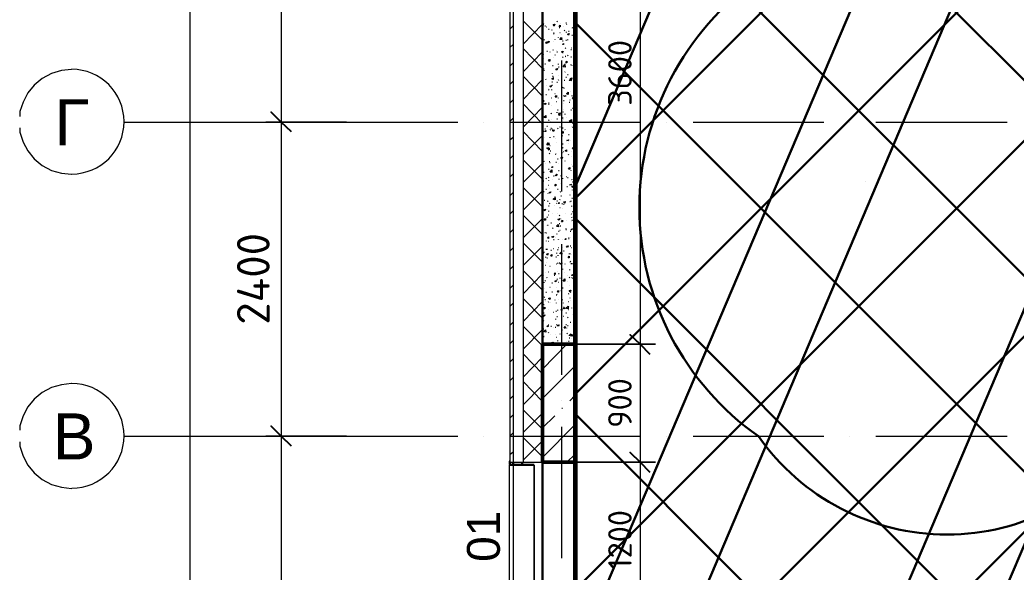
# Model space of a CAD drawing. Header units: millimetres. Extents: x -84737 to 172119, y -43083 to 59399.
# Drawn here: x 2559 to 10175, y 38340 to 42558 of the extents above; entities that cross this region are included whole.
import ezdxf

# ---------------------------------------------------------------- set-up
doc = ezdxf.new("R2010")
doc.units = ezdxf.units.MM
for name, color, linetype, lineweight in [('11) Плинтус ПЛ-2', 70, 'Continuous', 30), ('15) Штукатурка стен СТ-1.1', 161, 'Continuous', 60), ('16) Краска СТ-1.1 стена', 5, 'Continuous', 60), ('18) Краска ПТ-1 потолок', 31, 'Continuous', 30), ('20) Шпакл. баз. фин Стена', 40, 'Continuous', 60), ('22) Шпакл. баз. фин. Потолок', 102, 'Continuous', 30), ('5) Затарка материала', 160, 'Continuous', 30), ('6) Уборка мусора', 20, 'Continuous', 30)]:
    doc.layers.add(name, color=color, linetype=linetype, lineweight=lineweight)
for name, color, linetype in [('PDF _Несущие колонны', 7, 'Continuous'), ('PDF _Обозначения', 7, 'Continuous'), ('PDF _Окна', 7, 'Continuous'), ('PDF _Оси', 7, 'Continuous'), ('PDF _Размеры-100', 7, 'Continuous'), ('PDF _Стены', 7, 'Continuous'), ('PDF _Текст', 7, 'Continuous')]:
    doc.layers.add(name, color=color, linetype=linetype)
doc.styles.add('PDF GOSTCommon', font='arial.ttf')
doc.styles.add('PDF ISOCPEUR', font='isocpeur.ttf')

msp = doc.modelspace()

# ---------------------------------------------------------------- hatches: boundary and pattern name
at = {"layer": '18) Краска ПТ-1 потолок'}
h = msp.add_hatch(dxfattribs=at)
h.set_pattern_fill('ANSI32', color=256, scale=222, angle=22)
h.paths.add_polyline_path([(26915.9, 43368.7), (24507.3, 43368.7), (24507.3, 34077.2), (26915.9, 34077.2)])
h.paths.add_polyline_path([(36427.6, 39178), (36427.6, 34081.4), (26987.8, 34081.4), (26987.8, 40617.2), (29108.6, 40617.2), (29108.6, 39178)])
h.paths.add_polyline_path([(42006.7, 34077.2), (36508, 34077.2), (36508, 44380.4), (42006.7, 44380.4)])
h.paths.add_polyline_path([(21895.5, 43368.7), (24304.1, 43368.7), (24304.1, 34077.2), (21895.5, 34077.2)])
h.paths.add_polyline_path([(12383.8, 39178), (12383.8, 34081.4), (21823.5, 34081.4), (21823.5, 40617.2), (19702.8, 40617.2), (19702.8, 39178)])
h.paths.add_polyline_path([(6804.6, 34077.2), (12303.4, 34077.2), (12303.4, 44380.4), (6804.6, 44380.4)])
h = msp.add_hatch(dxfattribs=at)
h.set_pattern_fill('ANSI32', color=256, scale=222, angle=22)
h.paths.add_polyline_path([(26915.9, 43368.7), (24507.3, 43368.7), (24507.3, 34077.2), (26915.9, 34077.2)])
h.paths.add_polyline_path([(36427.6, 39178), (36427.6, 34081.4), (26987.8, 34081.4), (26987.8, 40617.2), (29108.6, 40617.2), (29108.6, 39178)])
h.paths.add_polyline_path([(42006.7, 34077.2), (36508, 34077.2), (36508, 44380.4), (42006.7, 44380.4)])
h.paths.add_polyline_path([(21895.5, 43368.7), (24304.1, 43368.7), (24304.1, 34077.2), (21895.5, 34077.2)])
h.paths.add_polyline_path([(12383.8, 39178), (12383.8, 34081.4), (21823.5, 34081.4), (21823.5, 40617.2), (19702.8, 40617.2), (19702.8, 39178)])
h.paths.add_polyline_path([(6804.6, 34077.2), (12303.4, 34077.2), (12303.4, 44380.4), (6804.6, 44380.4)])
at = {"layer": '22) Шпакл. баз. фин. Потолок'}
h = msp.add_hatch(dxfattribs=at)
h.set_pattern_fill('ANSI37', color=256, scale=333)
h.paths.add_polyline_path([(26915.9, 43368.7), (24507.3, 43368.7), (24507.3, 34077.2), (26915.9, 34077.2)])
h.paths.add_polyline_path([(36427.6, 39178), (36427.6, 34081.4), (26987.8, 34081.4), (26987.8, 40617.2), (29108.6, 40617.2), (29108.6, 39178)])
h.paths.add_polyline_path([(42006.7, 34077.2), (36508, 34077.2), (36508, 44380.4), (42006.7, 44380.4)])
h.paths.add_polyline_path([(21895.5, 43368.7), (24304.1, 43368.7), (24304.1, 34077.2), (21895.5, 34077.2)])
h.paths.add_polyline_path([(12383.8, 39178), (12383.8, 34081.4), (21823.5, 34081.4), (21823.5, 40617.2), (19702.8, 40617.2), (19702.8, 39178)])
h.paths.add_polyline_path([(6804.6, 34077.2), (12303.4, 34077.2), (12303.4, 44380.4), (6804.6, 44380.4)])
h = msp.add_hatch(dxfattribs=at)
h.set_pattern_fill('ANSI37', color=256, scale=333)
h.paths.add_polyline_path([(26915.9, 43368.7), (24507.3, 43368.7), (24507.3, 34077.2), (26915.9, 34077.2)])
h.paths.add_polyline_path([(36427.6, 39178), (36427.6, 34081.4), (26987.8, 34081.4), (26987.8, 40617.2), (29108.6, 40617.2), (29108.6, 39178)])
h.paths.add_polyline_path([(42006.7, 34077.2), (36508, 34077.2), (36508, 44380.4), (42006.7, 44380.4)])
h.paths.add_polyline_path([(21895.5, 43368.7), (24304.1, 43368.7), (24304.1, 34077.2), (21895.5, 34077.2)])
h.paths.add_polyline_path([(12383.8, 39178), (12383.8, 34081.4), (21823.5, 34081.4), (21823.5, 40617.2), (19702.8, 40617.2), (19702.8, 39178)])
h.paths.add_polyline_path([(6804.6, 34077.2), (12303.4, 34077.2), (12303.4, 44380.4), (6804.6, 44380.4)])

# ---------------------------------------------------------------- linework, layer by layer
at = {"layer": '11) Плинтус ПЛ-2'}
msp.add_lwpolyline([(7778.2, 44380.4), (6804.6, 44380.4), (6804.6, 34077.2), (12303.4, 34077.2), (12303.4, 37480.5)], dxfattribs=at)
at = {"layer": '15) Штукатурка стен СТ-1.1'}
msp.add_lwpolyline([(7778.2, 44380.4), (6804.6, 44380.4), (6804.6, 34077.2), (12303.4, 34077.2), (12303.4, 37480.5)], dxfattribs=at)
at = {"layer": '16) Краска СТ-1.1 стена'}
msp.add_lwpolyline([(7778.2, 44380.4), (6804.6, 44380.4), (6804.6, 34077.2), (12303.4, 34077.2), (12303.4, 37480.5)], dxfattribs=at)
at = {"layer": '20) Шпакл. баз. фин Стена'}
msp.add_lwpolyline([(7778.2, 44380.4), (6804.6, 44380.4), (6804.6, 34077.2), (12303.4, 34077.2), (12303.4, 37480.5)], dxfattribs=at)
at = {"layer": '5) Затарка материала'}
msp.add_lwpolyline([(8205.8, 39377.1, -0.520567), (8205.8, 42875.2, -0.520567), (10129.9, 43440, -0.520567), (11101.4, 42416.7, -0.520567), (11088.6, 39377.1, -0.520567)], format="xyb", close=True, dxfattribs=at)
at = {"layer": '6) Уборка мусора'}
msp.add_lwpolyline([(8205.8, 39377.1, -0.520567), (8205.8, 42875.2, -0.520567), (10129.9, 43440, -0.520567), (11101.4, 42416.7, -0.520567), (11088.6, 39377.1, -0.520567)], format="xyb", close=True, dxfattribs=at)
at = {"layer": 'PDF _Несущие колонны', "lineweight": 9}
for points in [[(6554.9, 39889.3), (6741.1, 40079.8)], [(6554.9, 39665), (6804.6, 39914.7)], [(6762.3, 39648), (6804.6, 39690.4)], [(6554.9, 39440.6), (6648, 39533.7)], [(6703, 39593), (6707.3, 39593)], [(6554.9, 39216.3), (6804.6, 39466)], [(6741.1, 39178.2), (6804.6, 39241.7)]]:
    msp.add_lwpolyline(points, dxfattribs=at)
at = {"layer": 'PDF _Несущие колонны', "lineweight": 50}
msp.add_lwpolyline([(6804.6, 39178.2), (6804.6, 40079.8), (6554.9, 40079.8), (6554.9, 39178.2)], close=True, dxfattribs=at)
at = {"layer": 'PDF _Обозначения', "lineweight": 9}
msp.add_lwpolyline([(9022.8, 41320.1), (9022.8, 41320.1)], dxfattribs=at)
at = {"layer": 'PDF _Окна', "lineweight": 18}
for points in [[(6305.1, 39190.9), (6300.9, 39190.9), (6300.9, 39157)], [(6491.4, 39161.2), (6300.9, 39161.2), (6300.9, 39186.6), (6305.1, 39186.6)], [(6300.9, 37997.1), (6300.9, 37967.5), (6305.1, 37967.5), (6300.9, 37967.5), (6300.9, 37997.1), (6491.4, 37997.1), (6491.4, 39157)], [(6330.5, 39157), (6491.4, 39157), (6491.4, 37997.1), (6330.5, 37997.1)]]:
    msp.add_lwpolyline(points, dxfattribs=at)
msp.add_lwpolyline([(6330.5, 37997.1), (6300.9, 37997.1), (6300.9, 39157), (6330.5, 39157)], close=True, dxfattribs=at)
at = {"layer": 'PDF _Оси', "lineweight": 9}
for points in [[(6703, 42446.2), (6703, 42446.2)], [(6703, 41248.2), (6703, 42247.2)], [(2952.4, 42179.5), (2876.2, 42171), (2800, 42149.9), (2728.1, 42111.8), (2668.8, 42061), (2618, 42001.7), (2584.1, 41929.7), (2558.7, 41857.8), (2558.7, 41819.7)], [(3350.4, 41777.3), (4506, 41777.3)], [(4705, 41777.3), (4705, 41777.3)], [(4903.9, 41777.3), (5907.2, 41777.3)], [(6106.2, 41777.3), (6106.2, 41777.3)], [(6305.1, 41777.3), (7304.2, 41777.3)], [(7503.1, 41777.3), (7503.1, 41777.3)], [(7706.3, 41777.3), (8705.3, 41777.3)], [(8904.3, 41777.3), (8904.3, 41777.3)], [(9103.3, 41777.3), (10106.5, 41777.3)], [(2558.7, 41735), (2558.7, 41701.1), (2584.1, 41624.9), (2618, 41557.2), (2668.8, 41497.9), (2728.1, 41447.1), (2800, 41409), (2876.2, 41387.9), (2952.4, 41379.4)], [(6703, 41045), (6703, 41045)], [(6703, 39847), (6703, 40846)], [(2952.4, 39779.3), (2876.2, 39770.8), (2800, 39749.6), (2728.1, 39711.5), (2668.8, 39660.7), (2618, 39601.5), (2584.1, 39533.7), (2558.7, 39457.5), (2558.7, 39423.7)], [(6703, 39648), (6703, 39648)], [(3350.4, 39377.1), (4506, 39377.1)], [(4705, 39377.1), (4705, 39377.1)], [(4903.9, 39377.1), (5907.2, 39377.1)], [(6106.2, 39377.1), (6106.2, 39377.1)], [(6305.1, 39377.1), (7304.2, 39377.1)], [(6703, 38445.8), (6703, 39449.1)], [(7503.1, 39377.1), (7503.1, 39377.1)], [(7706.3, 39377.1), (8705.3, 39377.1)], [(8904.3, 39377.1), (8904.3, 39377.1)], [(9103.3, 39377.1), (10106.5, 39377.1)], [(2558.7, 39334.8), (2558.7, 39300.9), (2584.1, 39224.7), (2618, 39157), (2668.8, 39097.7), (2728.1, 39046.9), (2800, 39008.8), (2876.2, 38987.7), (2952.4, 38979.2)]]:
    msp.add_lwpolyline(points, dxfattribs=at)
for centre in [(2954.7, 41781.1), (2954.7, 39380.8)]:
    msp.add_arc(centre, 400, 270, 90, dxfattribs=at)
at = {"layer": 'PDF _Размеры-100', "lineweight": 9}
for points in [[(3858.3, 56898.3), (3858.3, 33857)], [(4556.8, 56898.3), (4556.8, 54680.1), (4556.8, 52876.7), (4556.8, 51077.6), (4556.8, 49879.7), (4556.8, 47178.9), (4556.8, 44478.1), (4556.8, 41777.3), (4556.8, 39377.1), (4556.8, 36380), (5056.3, 36380), (4438.3, 36380), (5056.3, 36380), (4556.8, 36380), (4556.8, 33857)], [(7299.9, 44499.3), (7299.9, 43678), (7299.9, 40079.8), (7299.9, 39178.2), (7299.9, 37980.2), (7299.9, 36777.9), (7299.9, 35579.9), (7299.9, 35152.4), (7299.9, 34851.8), (7299.9, 34729.1), (6800.4, 34729.1), (7418.4, 34729.1), (6800.4, 34729.1), (7299.9, 34729.1), (7299.9, 33958.6)]]:
    msp.add_lwpolyline(points, dxfattribs=at)
at = {"layer": 'PDF _Размеры-100', "lineweight": 25}
for points in [[(4633, 41705.4), (4556.8, 41777.3), (4480.6, 41853.5), (4556.8, 41777.3)], [(7376.1, 40003.6), (7299.9, 40079.8), (7223.7, 40151.8), (7299.9, 40079.8)], [(4633, 39305.1), (4556.8, 39377.1), (4480.6, 39453.3), (4556.8, 39377.1)], [(7376.1, 39102), (7299.9, 39178.2), (7223.7, 39254.3), (7299.9, 39178.2)]]:
    msp.add_lwpolyline(points, close=True, dxfattribs=at)
at = {"layer": 'PDF _Размеры-100', "lineweight": 9}
for points in [[(4556.8, 41777.3), (5056.3, 41777.3), (4438.3, 41777.3), (5056.3, 41777.3)], [(7299.9, 40079.8), (6800.4, 40079.8), (7418.4, 40079.8), (6800.4, 40079.8)], [(4556.8, 39377.1), (5056.3, 39377.1), (4438.3, 39377.1), (5056.3, 39377.1)], [(7299.9, 39178.2), (6800.4, 39178.2), (7418.4, 39178.2), (6800.4, 39178.2)]]:
    msp.add_lwpolyline(points, close=True, dxfattribs=at)
at = {"layer": 'PDF _Стены', "lineweight": 18}
for points in [[(6554.9, 45443.3), (6305.1, 45443.3), (6305.1, 39178.2), (6554.9, 39178.2), (6554.9, 40079.8)], [(6330.5, 45443.3), (6330.5, 39178.2)], [(6406.7, 45443.3), (6406.7, 39178.2)]]:
    msp.add_lwpolyline(points, dxfattribs=at)
at = {"layer": 'PDF _Стены', "lineweight": 30}
msp.add_lwpolyline([(6554.9, 40079.8), (6804.6, 40079.8), (6804.6, 43678), (6554.9, 43678)], close=True, dxfattribs=at)
at = {"layer": 'PDF _Стены', "lineweight": 9}
for points in [[(6305.1, 42488.5), (6330.5, 42513.9)], [(6554.9, 42403.8), (6406.7, 42552)], [(6406.7, 42374.2), (6554.9, 42526.6), (6559.1, 42530.8), (6559.1, 42518.1), (6554.9, 42518.1)], [(6559.1, 42530.8), (6563.3, 42526.6)], [(6571.8, 42513.9), (6576, 42513.9)], [(6584.5, 42505.4), (6588.7, 42505.4)], [(6643.8, 42509.7), (6643.8, 42513.9)], [(6664.9, 42547.8), (6669.2, 42543.5)], [(6681.9, 42501.2), (6686.1, 42501.2)], [(6690.3, 42530.8), (6690.3, 42530.8)], [(6711.5, 42505.4), (6711.5, 42505.4)], [(6732.7, 42535.1), (6736.9, 42535.1)], [(6736.9, 42522.4), (6741.1, 42526.6)], [(6779.2, 42501.2), (6783.5, 42497)], [(6804.6, 42543.5), (6804.6, 42543.5)], [(6601.4, 42488.5), (6605.7, 42488.5)], [(6622.6, 42484.3), (6626.8, 42480)], [(6639.5, 42458.9), (6643.8, 42458.9)], [(6639.5, 42450.4), (6643.8, 42454.6)], [(6673.4, 42425), (6673.4, 42420.8)], [(6686.1, 42463.1), (6690.3, 42463.1)], [(6720, 42480), (6724.2, 42475.8)], [(6736.9, 42463.1), (6736.9, 42467.3)], [(6753.8, 42471.6), (6758.1, 42471.6)], [(6779.2, 42441.9), (6783.5, 42441.9)], [(6305.1, 42348.8), (6330.5, 42370)], [(6567.6, 42408.1), (6567.6, 42403.8)], [(6593, 42386.9), (6597.2, 42386.9)], [(6639.5, 42391.1), (6639.5, 42391.1)], [(6639.5, 42391.1), (6639.5, 42391.1)], [(6648, 42412.3), (6648, 42408.1)], [(6707.3, 42399.6), (6711.5, 42399.6)], [(6732.7, 42403.8), (6736.9, 42403.8)], [(6745.4, 42408.1), (6745.4, 42403.8)], [(6554.9, 42187.9), (6406.7, 42340.3)], [(6406.7, 42162.5), (6554.9, 42314.9)], [(6559.1, 42298), (6559.1, 42293.8)], [(6588.7, 42319.2), (6593, 42319.2)], [(6609.9, 42314.9), (6614.1, 42314.9)], [(6635.3, 42327.6), (6639.5, 42331.9)], [(6648, 42293.8), (6652.2, 42289.5)], [(6660.7, 42327.6), (6660.7, 42327.6)], [(6664.9, 42314.9), (6669.2, 42314.9)], [(6707.3, 42310.7), (6711.5, 42310.7)], [(6707.3, 42276.8), (6711.5, 42272.6)], [(6728.4, 42340.3), (6732.7, 42344.6)], [(6728.4, 42281.1), (6732.7, 42281.1)], [(6728.4, 42272.6), (6728.4, 42272.6)], [(6745.4, 42289.5), (6749.6, 42285.3)], [(6770.8, 42331.9), (6775, 42331.9)], [(6770.8, 42276.8), (6775, 42276.8)], [(6775, 42344.6), (6779.2, 42344.6)], [(6305.1, 42204.9), (6330.5, 42230.3)], [(6554.9, 42259.9), (6559.1, 42259.9), (6554.9, 42251.4)], [(6554.9, 42251.4), (6554.9, 42251.4)], [(6571.8, 42221.8), (6576, 42221.8)], [(6601.4, 42255.7), (6605.7, 42255.7)], [(6609.9, 42255.7), (6614.1, 42255.7)], [(6631.1, 42209.1), (6635.3, 42209.1)], [(6635.3, 42268.4), (6635.3, 42268.4)], [(6673.4, 42221.8), (6673.4, 42217.6)], [(6677.6, 42200.6), (6681.9, 42200.6)], [(6724.2, 42221.8), (6728.4, 42221.8)], [(6724.2, 42204.9), (6728.4, 42204.9)], [(6770.8, 42217.6), (6770.8, 42213.3)], [(6779.2, 42213.3), (6779.2, 42209.1)], [(6791.9, 42213.3), (6796.2, 42213.3)], [(6554.9, 41976.3), (6406.7, 42128.7)], [(6563.3, 42183.7), (6567.6, 42183.7)], [(6567.6, 42175.2), (6567.6, 42171)], [(6631.1, 42145.6), (6631.1, 42149.9)], [(6631.1, 42128.7), (6635.3, 42128.7)], [(6635.3, 42124.5), (6639.5, 42124.5)], [(6673.4, 42192.2), (6673.4, 42192.2)], [(6677.6, 42132.9), (6677.6, 42132.9)], [(6724.2, 42158.3), (6728.4, 42162.5)], [(6732.7, 42120.2), (6736.9, 42120.2)], [(6745.4, 42141.4), (6749.6, 42141.4)], [(6305.1, 42065.2), (6330.5, 42090.6)], [(6406.7, 41950.9), (6554.9, 42103.3)], [(6559.1, 42065.2), (6559.1, 42065.2)], [(6576, 42107.5), (6580.3, 42103.3)], [(6584.5, 42056.7), (6584.5, 42056.7)], [(6626.8, 42086.4), (6631.1, 42086.4)], [(6626.8, 42061), (6631.1, 42061)], [(6664.9, 42082.1), (6669.2, 42082.1)], [(6673.4, 42103.3), (6677.6, 42099.1)], [(6698.8, 42069.4), (6698.8, 42069.4)], [(6707.3, 42044), (6711.5, 42039.8)], [(6720, 42099.1), (6724.2, 42099.1)], [(6770.8, 42103.3), (6775, 42099.1)], [(6770.8, 42099.1), (6775, 42094.8)], [(6554.9, 42018.6), (6554.9, 42031.3)], [(6554.9, 42018.6), (6554.9, 42018.6)], [(6580.3, 41989), (6584.5, 41989)], [(6601.4, 42031.3), (6601.4, 42031.3)], [(6601.4, 42027.1), (6605.7, 42022.9)], [(6626.8, 42022.9), (6626.8, 42027.1)], [(6648, 41997.5), (6652.2, 41997.5)], [(6698.8, 42031.3), (6698.8, 42027.1)], [(6715.7, 41976.3), (6720, 41980.5)], [(6720, 42035.6), (6720, 42039.8)], [(6766.5, 42014.4), (6766.5, 42014.4)], [(6779.2, 41980.5), (6779.2, 41976.3)], [(6796.2, 42027.1), (6796.2, 42022.9)], [(6305.1, 41921.3), (6330.5, 41946.7)], [(6554.9, 41764.6), (6406.7, 41917)], [(6406.7, 41739.2), (6554.9, 41891.6)], [(6563.3, 41942.4), (6567.6, 41942.4)], [(6563.3, 41938.2), (6567.6, 41938.2)], [(6601.4, 41925.5), (6605.7, 41925.5)], [(6601.4, 41917), (6605.7, 41912.8)], [(6622.6, 41963.6), (6626.8, 41963.6)], [(6622.6, 41904.3), (6622.6, 41904.3)], [(6660.7, 41934), (6664.9, 41934)], [(6673.4, 41963.6), (6673.4, 41959.4)], [(6698.8, 41912.8), (6703, 41908.6)], [(6715.7, 41942.4), (6720, 41942.4)], [(6715.7, 41917), (6715.7, 41917)], [(6758.1, 41929.7), (6762.3, 41929.7)], [(6762.3, 41946.7), (6766.5, 41946.7)], [(6796.2, 41908.6), (6800.4, 41904.3)], [(6554.9, 41853.5), (6554.9, 41853.5)], [(6554.9, 41840.8), (6554.9, 41845.1)], [(6554.9, 41840.8), (6554.9, 41840.8)], [(6559.1, 41832.4), (6559.1, 41832.4)], [(6618.4, 41840.8), (6622.6, 41845.1)], [(6626.8, 41840.8), (6626.8, 41840.8)], [(6664.9, 41853.5), (6664.9, 41849.3)], [(6669.2, 41870.5), (6673.4, 41870.5)], [(6711.5, 41853.5), (6715.7, 41857.8)], [(6715.7, 41874.7), (6715.7, 41874.7)], [(6724.2, 41840.8), (6724.2, 41836.6)], [(6770.8, 41870.5), (6775, 41870.5)], [(6783.5, 41883.2), (6787.7, 41883.2)], [(6305.1, 41781.6), (6330.5, 41807)], [(6588.7, 41747.7), (6593, 41747.7)], [(6601.4, 41794.3), (6605.7, 41790)], [(6618.4, 41781.6), (6618.4, 41781.6)], [(6622.6, 41798.5), (6622.6, 41798.5)], [(6664.9, 41802.7), (6669.2, 41802.7)], [(6686.1, 41743.5), (6690.3, 41743.5)], [(6686.1, 41739.2), (6690.3, 41739.2)], [(6707.3, 41811.2), (6711.5, 41811.2)], [(6711.5, 41794.3), (6711.5, 41794.3)], [(6736.9, 41811.2), (6736.9, 41811.2)], [(6779.2, 41747.7), (6779.2, 41747.7)], [(6791.9, 41764.6), (6783.5, 41768.9), (6796.2, 41777.3), (6796.2, 41764.6)], [(6783.5, 41739.2), (6787.7, 41739.2)], [(6800.4, 41743.5), (6804.6, 41747.7)], [(6804.6, 41807), (6804.6, 41807)], [(6804.6, 41756.2), (6804.6, 41756.2)], [(6305.1, 41641.9), (6330.5, 41663)], [(6554.9, 41553), (6406.7, 41705.4)], [(6406.7, 41527.6), (6554.9, 41675.7)], [(6563.3, 41709.6), (6567.6, 41709.6)], [(6571.8, 41726.5), (6576, 41726.5)], [(6614.1, 41718.1), (6618.4, 41722.3)], [(6614.1, 41658.8), (6614.1, 41663)], [(6618.4, 41730.8), (6622.6, 41730.8)], [(6626.8, 41726.5), (6631.1, 41722.3)], [(6639.5, 41667.3), (6643.8, 41667.3)], [(6669.2, 41730.8), (6673.4, 41726.5)], [(6707.3, 41735), (6711.5, 41735)], [(6707.3, 41671.5), (6707.3, 41675.7)], [(6724.2, 41722.3), (6728.4, 41718.1)], [(6753.8, 41684.2), (6758.1, 41684.2)], [(6800.4, 41688.4), (6804.6, 41688.4)], [(6800.4, 41684.2), (6800.4, 41684.2)], [(6554.9, 41654.6), (6554.9, 41654.6)], [(6554.9, 41603.8), (6559.1, 41599.5)], [(6571.8, 41658.8), (6571.8, 41658.8)], [(6593, 41595.3), (6593, 41595.3)], [(6609.9, 41599.5), (6614.1, 41599.5)], [(6652.2, 41650.3), (6652.2, 41650.3)], [(6664.9, 41620.7), (6664.9, 41620.7)], [(6703, 41612.2), (6707.3, 41612.2), (6711.5, 41612.2)], [(6749.6, 41646.1), (6749.6, 41646.1)], [(6753.8, 41616.5), (6753.8, 41616.5)], [(6770.8, 41637.6), (6770.8, 41637.6)], [(6796.2, 41624.9), (6800.4, 41624.9)], [(6305.1, 41497.9), (6330.5, 41523.3)], [(6554.9, 41540.3), (6559.1, 41536)], [(6601.4, 41561.4), (6601.4, 41561.4)], [(6605.7, 41536), (6609.9, 41540.3)], [(6614.1, 41557.2), (6618.4, 41557.2)], [(6652.2, 41536), (6656.5, 41531.8)], [(6660.7, 41540.3), (6660.7, 41540.3)], [(6703, 41548.7), (6703, 41553)], [(6703, 41544.5), (6707.3, 41544.5)], [(6707.3, 41582.6), (6711.5, 41578.4)], [(6711.5, 41553), (6715.7, 41553)], [(6749.6, 41531.8), (6753.8, 41527.6)], [(6775, 41553), (6775, 41553)], [(6779.2, 41514.9), (6779.2, 41514.9)], [(6791.9, 41561.4), (6796.2, 41565.7)], [(6554.9, 41341.3), (6406.7, 41489.5)], [(6406.7, 41315.9), (6554.9, 41464.1)], [(6554.9, 41451.4), (6554.9, 41451.4)], [(6554.9, 41451.4), (6554.9, 41451.4)], [(6563.3, 41481), (6567.6, 41476.8)], [(6580.3, 41464.1), (6580.3, 41464.1)], [(6605.7, 41476.8), (6609.9, 41476.8)], [(6609.9, 41468.3), (6614.1, 41468.3)], [(6656.5, 41472.5), (6660.7, 41472.5)], [(6669.2, 41497.9), (6673.4, 41497.9)], [(6677.6, 41459.8), (6677.6, 41459.8)], [(6698.8, 41489.5), (6703, 41489.5)], [(6724.2, 41481), (6728.4, 41481)], [(6775, 41455.6), (6775, 41455.6)], [(6787.7, 41438.7), (6791.9, 41442.9)], [(6791.9, 41502.2), (6796.2, 41502.2)], [(6305.1, 41358.2), (6330.5, 41383.6)], [(6554.9, 41370.9), (6559.1, 41366.7)], [(6563.3, 41396.3), (6567.6, 41396.3)], [(6601.4, 41417.5), (6605.7, 41417.5)], [(6601.4, 41354), (6605.7, 41358.2)], [(6609.9, 41400.6), (6609.9, 41400.6)], [(6631.1, 41396.3), (6614.1, 41396.3), (6626.8, 41413.3), (6626.8, 41396.3)], [(6639.5, 41366.7), (6643.8, 41366.7)], [(6664.9, 41387.9), (6664.9, 41387.9)], [(6677.6, 41409), (6681.9, 41409)], [(6694.6, 41366.7), (6698.8, 41370.9)], [(6698.8, 41430.2), (6698.8, 41430.2)], [(6736.9, 41362.5), (6741.1, 41362.5)], [(6770.8, 41409), (6770.8, 41404.8)], [(6787.7, 41379.4), (6791.9, 41379.4)], [(6791.9, 41426), (6796.2, 41426)], [(6791.9, 41358.2), (6791.9, 41358.2)], [(6559.1, 41328.6), (6563.3, 41328.6)], [(6580.3, 41349.8), (6584.5, 41345.5)], [(6597.2, 41294.7), (6601.4, 41294.7)], [(6601.4, 41332.8), (6601.4, 41328.6)], [(6631.1, 41337.1), (6631.1, 41337.1)], [(6677.6, 41345.5), (6681.9, 41341.3)], [(6694.6, 41307.4), (6694.6, 41307.4)], [(6698.8, 41282), (6698.8, 41282)], [(6707.3, 41349.8), (6707.3, 41345.5)], [(6741.1, 41286.3), (6745.4, 41286.3)], [(6745.4, 41354), (6749.6, 41354)], [(6775, 41341.3), (6779.2, 41337.1)], [(6775, 41286.3), (6779.2, 41282)], [(6783.5, 41320.1), (6787.7, 41320.1)], [(6305.1, 41214.3), (6330.5, 41239.7)], [(6554.9, 41129.7), (6406.7, 41277.8)], [(6406.7, 41104.3), (6554.9, 41252.4)], [(6563.3, 41248.2), (6567.6, 41248.2)], [(6580.3, 41265.1), (6584.5, 41265.1)], [(6597.2, 41231.2), (6597.2, 41235.5)], [(6605.7, 41273.6), (6605.7, 41273.6)], [(6648, 41210.1), (6652.2, 41210.1)], [(6669.2, 41265.1), (6673.4, 41265.1)], [(6690.3, 41243.9), (6694.6, 41248.2)], [(6694.6, 41214.3), (6698.8, 41214.3)], [(6703, 41269.3), (6703, 41269.3)], [(6762.3, 41222.8), (6766.5, 41222.8)], [(6783.5, 41256.6), (6783.5, 41260.9)], [(6800.4, 41265.1), (6800.4, 41265.1)], [(6554.9, 41138.1), (6559.1, 41138.1)], [(6567.6, 41180.5), (6571.8, 41180.5)], [(6593, 41172), (6597.2, 41176.2)], [(6601.4, 41138.1), (6605.7, 41138.1)], [(6605.7, 41159.3), (6609.9, 41155.1)], [(6648, 41142.4), (6648, 41142.4)], [(6660.7, 41159.3), (6664.9, 41155.1)], [(6664.9, 41176.2), (6669.2, 41176.2)], [(6686.1, 41184.7), (6690.3, 41188.9)], [(6703, 41155.1), (6707.3, 41150.8)], [(6715.7, 41150.8), (6720, 41150.8)], [(6762.3, 41172), (6766.5, 41172)], [(6770.8, 41176.2), (6770.8, 41172)], [(6779.2, 41197.4), (6783.5, 41197.4)], [(6779.2, 41133.9), (6779.2, 41138.1)], [(6804.6, 41142.4), (6804.6, 41146.6), (6804.6, 41150.8)], [(6804.6, 41142.4), (6804.6, 41142.4)], [(6305.1, 41074.6), (6330.5, 41100)], [(6554.9, 40918), (6406.7, 41066.2)], [(6554.9, 41066.2), (6554.9, 41066.2)], [(6588.7, 41049.2), (6593, 41053.5)], [(6593, 41112.7), (6593, 41112.7)], [(6597.2, 41070.4), (6601.4, 41070.4)], [(6601.4, 41100), (6601.4, 41095.8)], [(6631.1, 41083.1), (6631.1, 41083.1)], [(6669.2, 41078.9), (6669.2, 41078.9)], [(6681.9, 41061.9), (6686.1, 41066.2)], [(6686.1, 41125.4), (6690.3, 41125.4)], [(6707.3, 41117), (6707.3, 41117)], [(6728.4, 41078.9), (6728.4, 41078.9)], [(6775, 41074.6), (6779.2, 41078.9)], [(6775, 41053.5), (6779.2, 41049.2)], [(6783.5, 41095.8), (6787.7, 41095.8)], [(6406.7, 40892.6), (6554.9, 41040.8)], [(6563.3, 41015.4), (6563.3, 41015.4)], [(6588.7, 40990), (6588.7, 40990)], [(6593, 40990), (6597.2, 40990)], [(6618.4, 41006.9), (6622.6, 41006.9)], [(6669.2, 41036.5), (6673.4, 41032.3)], [(6681.9, 41002.7), (6686.1, 41002.7)], [(6690.3, 40985.7), (6694.6, 40985.7)], [(6736.9, 41023.8), (6736.9, 41023.8)], [(6775, 41015.4), (6775, 41015.4)], [(6779.2, 41028.1), (6783.5, 41028.1)], [(6787.7, 40981.5), (6791.9, 40981.5)], [(6305.1, 40930.7), (6330.5, 40956.1)], [(6554.9, 40909.5), (6559.1, 40905.3)], [(6571.8, 40934.9), (6576, 40934.9)], [(6584.5, 40930.7), (6588.7, 40930.7)], [(6631.1, 40968.8), (6635.3, 40964.6)], [(6660.7, 40926.5), (6664.9, 40922.2)], [(6677.6, 40943.4), (6681.9, 40943.4)], [(6686.1, 40951.9), (6690.3, 40951.9)], [(6732.7, 40964.6), (6732.7, 40960.3)], [(6732.7, 40956.1), (6736.9, 40956.1)], [(6766.5, 40943.4), (6770.8, 40943.4)], [(6770.8, 40951.9), (6775, 40956.1)], [(6800.4, 40964.6), (6804.6, 40964.6)], [(6554.9, 40706.3), (6406.7, 40854.5)], [(6406.7, 40680.9), (6554.9, 40829.1)], [(6559.1, 40896.8), (6559.1, 40896.8)], [(6584.5, 40867.2), (6584.5, 40871.4)], [(6597.2, 40867.2), (6601.4, 40867.2)], [(6639.5, 40879.9), (6643.8, 40879.9)], [(6656.5, 40892.6), (6656.5, 40892.6)], [(6677.6, 40879.9), (6677.6, 40884.1)], [(6686.1, 40884.1), (6686.1, 40884.1)], [(6707.3, 40884.1), (6707.3, 40884.1)], [(6753.8, 40892.6), (6758.1, 40892.6)], [(6753.8, 40888.4), (6758.1, 40888.4)], [(6766.5, 40833.3), (6770.8, 40833.3)], [(6770.8, 40892.6), (6770.8, 40892.6)], [(6305.1, 40791), (6330.5, 40816.4)], [(6559.1, 40782.5), (6563.3, 40778.3)], [(6563.3, 40786.8), (6563.3, 40782.5)], [(6580.3, 40807.9), (6584.5, 40807.9)], [(6580.3, 40744.4), (6580.3, 40748.7)], [(6588.7, 40807.9), (6593, 40807.9)], [(6618.4, 40799.5), (6622.6, 40799.5)], [(6635.3, 40812.2), (6639.5, 40812.2)], [(6656.5, 40748.7), (6660.7, 40748.7)], [(6660.7, 40778.3), (6660.7, 40774.1)], [(6669.2, 40803.7), (6673.4, 40799.5)], [(6673.4, 40820.6), (6677.6, 40820.6)], [(6673.4, 40757.1), (6673.4, 40761.4)], [(6707.3, 40820.6), (6707.3, 40820.6)], [(6715.7, 40795.2), (6720, 40795.2)], [(6758.1, 40774.1), (6758.1, 40769.8)], [(6766.5, 40769.8), (6766.5, 40774.1)], [(6775, 40820.6), (6779.2, 40820.6)], [(6775, 40765.6), (6775, 40765.6)], [(6305.1, 40651.3), (6330.5, 40676.7)], [(6554.9, 40676.7), (6559.1, 40672.5)], [(6576, 40685.2), (6580.3, 40685.2)], [(6584.5, 40706.3), (6584.5, 40706.3)], [(6588.7, 40740.2), (6593, 40740.2)], [(6609.9, 40676.7), (6614.1, 40676.7)], [(6660.7, 40693.6), (6664.9, 40693.6)], [(6669.2, 40697.9), (6673.4, 40702.1)], [(6681.9, 40702.1), (6686.1, 40702.1)], [(6724.2, 40693.6), (6728.4, 40693.6)], [(6762.3, 40710.6), (6766.5, 40710.6)], [(6766.5, 40714.8), (6770.8, 40710.6)], [(6770.8, 40697.9), (6775, 40697.9)], [(6779.2, 40697.9), (6783.5, 40697.9)], [(6554.9, 40494.7), (6406.7, 40642.8)], [(6406.7, 40465), (6554.9, 40617.4)], [(6563.3, 40604.7), (6563.3, 40604.7)], [(6576, 40625.9), (6576, 40625.9)], [(6597.2, 40634.4), (6601.4, 40634.4)], [(6643.8, 40609), (6648, 40609)], [(6669.2, 40638.6), (6669.2, 40638.6)], [(6677.6, 40621.7), (6681.9, 40621.7)], [(6707.3, 40655.5), (6707.3, 40651.3)], [(6724.2, 40625.9), (6724.2, 40625.9)], [(6745.4, 40604.7), (6745.4, 40604.7)], [(6762.3, 40647.1), (6762.3, 40651.3)], [(6791.9, 40634.4), (6796.2, 40634.4)], [(6804.6, 40617.4), (6800.4, 40621.7), (6804.6, 40621.7)], [(6305.1, 40507.4), (6330.5, 40532.8)], [(6563.3, 40553.9), (6563.3, 40549.7)], [(6571.8, 40562.4), (6576, 40566.6)], [(6584.5, 40592), (6588.7, 40587.8)], [(6626.8, 40549.7), (6631.1, 40549.7)], [(6664.9, 40575.1), (6669.2, 40579.3)], [(6669.2, 40570.9), (6669.2, 40570.9)], [(6673.4, 40553.9), (6677.6, 40553.9)], [(6686.1, 40587.8), (6686.1, 40583.6)], [(6745.4, 40562.4), (6745.4, 40562.4)], [(6758.1, 40587.8), (6762.3, 40592)], [(6758.1, 40528.5), (6758.1, 40528.5)], [(6775, 40592), (6779.2, 40587.8)], [(6783.5, 40583.6), (6783.5, 40579.3)], [(6554.9, 40443.9), (6554.9, 40443.9)], [(6567.6, 40439.6), (6571.8, 40443.9)], [(6571.8, 40503.1), (6571.8, 40503.1)], [(6580.3, 40477.7), (6584.5, 40477.7)], [(6609.9, 40515.8), (6614.1, 40515.8)], [(6626.8, 40482), (6631.1, 40482)], [(6660.7, 40465), (6664.9, 40460.8)], [(6660.7, 40456.6), (6664.9, 40456.6)], [(6664.9, 40515.8), (6664.9, 40515.8)], [(6694.6, 40490.4), (6698.8, 40490.4)], [(6707.3, 40511.6), (6711.5, 40511.6)], [(6753.8, 40465), (6758.1, 40469.3)], [(6766.5, 40482), (6770.8, 40477.7)], [(6804.6, 40465), (6800.4, 40465), (6804.6, 40473.5)], [(6804.6, 40507.4), (6804.6, 40507.4)], [(6305.1, 40367.7), (6330.5, 40393.1)], [(6554.9, 40278.8), (6406.7, 40431.2)], [(6406.7, 40253.4), (6554.9, 40405.8)], [(6554.9, 40384.6), (6554.9, 40384.6)], [(6554.9, 40384.6), (6554.9, 40384.6)], [(6563.3, 40380.4), (6567.6, 40384.6)], [(6571.8, 40422.7), (6576, 40422.7)], [(6580.3, 40410), (6580.3, 40410)], [(6597.2, 40405.8), (6601.4, 40401.5)], [(6614.1, 40397.3), (6614.1, 40397.3)], [(6648, 40418.5), (6652.2, 40418.5)], [(6660.7, 40393.1), (6660.7, 40397.3)], [(6673.4, 40418.5), (6673.4, 40418.5)], [(6703, 40422.7), (6707.3, 40418.5)], [(6711.5, 40397.3), (6711.5, 40393.1)], [(6749.6, 40405.8), (6753.8, 40405.8)], [(6762.3, 40435.4), (6766.5, 40435.4)], [(6762.3, 40367.7), (6762.3, 40367.7)], [(6770.8, 40414.2), (6770.8, 40414.2)], [(6559.1, 40321.1), (6563.3, 40321.1), (6567.6, 40321.1)], [(6601.4, 40346.5), (6601.4, 40346.5)], [(6635.3, 40325.3), (6639.5, 40325.3)], [(6656.5, 40333.8), (6660.7, 40333.8)], [(6664.9, 40291.5), (6669.2, 40291.5)], [(6669.2, 40342.3), (6669.2, 40338)], [(6711.5, 40295.7), (6715.7, 40295.7)], [(6715.7, 40363.4), (6720, 40363.4)], [(6732.7, 40321.1), (6736.9, 40321.1)], [(6749.6, 40346.5), (6753.8, 40346.5)], [(6775, 40359.2), (6775, 40355)], [(6783.5, 40304.2), (6783.5, 40304.2)], [(6305.1, 40223.7), (6330.5, 40249.1)], [(6554.9, 40067.1), (6406.7, 40219.5)], [(6559.1, 40257.6), (6563.3, 40261.8)], [(6597.2, 40232.2), (6601.4, 40232.2)], [(6618.4, 40219.5), (6622.6, 40219.5)], [(6656.5, 40270.3), (6656.5, 40274.5)], [(6660.7, 40232.2), (6660.7, 40228)], [(6664.9, 40223.7), (6669.2, 40223.7)], [(6698.8, 40228), (6698.8, 40228)], [(6732.7, 40232.2), (6736.9, 40232.2)], [(6745.4, 40283), (6749.6, 40287.2)], [(6745.4, 40223.7), (6749.6, 40223.7)], [(6766.5, 40249.1), (6770.8, 40249.1)], [(6796.2, 40223.7), (6796.2, 40223.7)], [(6406.7, 40041.7), (6554.9, 40194.1)], [(6554.9, 40211.1), (6554.9, 40211.1)], [(6554.9, 40139.1), (6559.1, 40139.1)], [(6559.1, 40198.4), (6563.3, 40198.4)], [(6563.3, 40139.1), (6567.6, 40139.1)], [(6571.8, 40147.6), (6571.8, 40147.6)], [(6597.2, 40173), (6601.4, 40168.7)], [(6618.4, 40151.8), (6618.4, 40151.8)], [(6639.5, 40206.8), (6639.5, 40206.8)], [(6652.2, 40211.1), (6656.5, 40211.1)], [(6652.2, 40151.8), (6652.2, 40151.8)], [(6686.1, 40160.3), (6690.3, 40160.3)], [(6703, 40189.9), (6707.3, 40189.9)], [(6736.9, 40206.8), (6736.9, 40202.6)], [(6741.1, 40160.3), (6745.4, 40164.5)], [(6800.4, 40177.2), (6804.6, 40177.2)], [(6305.1, 40084.1), (6330.5, 40109.5)], [(6559.1, 40092.5), (6563.3, 40088.3)], [(6567.6, 40079.8), (6571.8, 40079.8)], [(6614.1, 40079.8), (6622.6, 40088.3), (6622.6, 40079.8)], [(6639.5, 40088.3), (6639.5, 40088.3)], [(6648, 40088.3), (6652.2, 40092.5)], [(6660.7, 40134.9), (6664.9, 40134.9)], [(6669.2, 40109.5), (6669.2, 40105.2)], [(6741.1, 40101), (6741.1, 40101)], [(6753.8, 40105.2), (6758.1, 40105.2)], [(6758.1, 40130.6), (6762.3, 40130.6)], [(6775, 40126.4), (6775, 40126.4)], [(6800.4, 40109.5), (6800.4, 40109.5)], [(6554.9, 39855.5), (6406.7, 40007.9)], [(6305.1, 39944.4), (6330.5, 39969.8)], [(6406.7, 39830.1), (6554.9, 39982.5)], [(6305.1, 39800.4), (6330.5, 39825.8)], [(6554.9, 39643.8), (6406.7, 39796.2)], [(6406.7, 39618.4), (6554.9, 39766.6)], [(6305.1, 39660.7), (6330.5, 39686.1)], [(6305.1, 39516.8), (6330.5, 39542.2)], [(6554.9, 39432.1), (6406.7, 39580.3)], [(6406.7, 39406.7), (6554.9, 39554.9)], [(6305.1, 39377.1), (6330.5, 39402.5)], [(6554.9, 39220.5), (6406.7, 39368.6)], [(6406.7, 39195.1), (6554.9, 39343.2)], [(6305.1, 39237.4), (6330.5, 39258.6)]]:
    msp.add_lwpolyline(points, dxfattribs=at)
for points in [[(6648, 42526.6), (6643.8, 42513.9), (6635.3, 42522.4)], [(6690.3, 42518.1), (6690.3, 42505.4), (6681.9, 42505.4)], [(6703, 42408.1), (6686.1, 42408.1), (6698.8, 42425)], [(6758.1, 42454.6), (6753.8, 42441.9), (6745.4, 42450.4)], [(6584.5, 42391.1), (6584.5, 42378.4), (6576, 42382.7)], [(6605.7, 42395.4), (6601.4, 42382.7), (6593, 42391.1)], [(6715.7, 42378.4), (6715.7, 42370), (6707.3, 42370)], [(6711.5, 42319.2), (6707.3, 42310.7), (6698.8, 42314.9)], [(6609.9, 42255.7), (6609.9, 42243), (6601.4, 42243)], [(6728.4, 42196.4), (6711.5, 42200.6), (6724.2, 42217.6)], [(6741.1, 42243), (6741.1, 42230.3), (6732.7, 42230.3)], [(6669.2, 42187.9), (6664.9, 42175.2), (6656.5, 42183.7)], [(6622.6, 42056.7), (6618.4, 42044), (6609.9, 42052.5)], [(6635.3, 42116), (6635.3, 42103.3), (6626.8, 42107.5)], [(6766.5, 42103.3), (6766.5, 42094.8), (6758.1, 42094.8)], [(6779.2, 42116), (6775, 42103.3), (6766.5, 42107.5)], [(6660.7, 41980.5), (6660.7, 41967.8), (6652.2, 41967.8)], [(6732.7, 41980.5), (6728.4, 41972.1), (6720, 41976.3)], [(6749.6, 41989), (6736.9, 41993.2), (6749.6, 42005.9)], [(6791.9, 41967.8), (6791.9, 41955.1), (6783.5, 41955.1)], [(6580.3, 41921.3), (6576, 41912.8), (6567.6, 41917)], [(6580.3, 41811.2), (6563.3, 41815.4), (6580.3, 41828.1)], [(6690.3, 41849.3), (6686.1, 41836.6), (6677.6, 41845.1)], [(6686.1, 41840.8), (6686.1, 41828.1), (6677.6, 41832.4)], [(6775, 41781.6), (6758.1, 41785.8), (6775, 41798.5)], [(6580.3, 41713.8), (6580.3, 41705.4), (6571.8, 41705.4)], [(6643.8, 41718.1), (6639.5, 41705.4), (6631.1, 41713.8)], [(6711.5, 41705.4), (6711.5, 41692.7), (6703, 41692.7)], [(6605.7, 41603.8), (6588.7, 41603.8), (6601.4, 41620.7)], [(6753.8, 41641.9), (6749.6, 41633.4), (6741.1, 41637.6)], [(6800.4, 41574.1), (6783.5, 41574.1), (6796.2, 41591.1)], [(6601.4, 41582.6), (6597.2, 41574.1), (6588.7, 41578.4)], [(6605.7, 41578.4), (6605.7, 41565.7), (6597.2, 41565.7)], [(6707.3, 41510.6), (6703, 41497.9), (6694.6, 41506.4)], [(6736.9, 41565.7), (6736.9, 41553), (6728.4, 41557.2)], [(6631.1, 41438.7), (6631.1, 41430.2), (6622.6, 41430.2)], [(6664.9, 41379.4), (6660.7, 41366.7), (6652.2, 41370.9)], [(6762.3, 41430.2), (6762.3, 41417.5), (6753.8, 41417.5)], [(6656.5, 41303.2), (6656.5, 41290.5), (6648, 41290.5)], [(6775, 41303.2), (6770.8, 41294.7), (6762.3, 41299)], [(6787.7, 41290.5), (6787.7, 41277.8), (6779.2, 41282)], [(6618.4, 41243.9), (6614.1, 41235.5), (6605.7, 41239.7)], [(6652.2, 41184.7), (6635.3, 41188.9), (6652.2, 41201.6)], [(6681.9, 41163.5), (6681.9, 41155.1), (6673.4, 41155.1)], [(6728.4, 41172), (6724.2, 41159.3), (6715.7, 41167.8)], [(6576, 41112.7), (6571.8, 41100), (6563.3, 41108.5)], [(6576, 41040.8), (6576, 41028.1), (6567.6, 41028.1)], [(6677.6, 40977.3), (6660.7, 40981.5), (6673.4, 40994.2)], [(6686.1, 41040.8), (6681.9, 41028.1), (6673.4, 41032.3)], [(6707.3, 41028.1), (6707.3, 41015.4), (6698.8, 41015.4)], [(6601.4, 40901.1), (6601.4, 40888.4), (6593, 40892.6)], [(6639.5, 40905.3), (6635.3, 40896.8), (6626.8, 40901.1)], [(6791.9, 40964.6), (6791.9, 40956.1), (6779.2, 40960.3)], [(6732.7, 40888.4), (6732.7, 40879.9), (6724.2, 40879.9)], [(6749.6, 40833.3), (6745.4, 40820.6), (6736.9, 40829.1)], [(6597.2, 40774.1), (6593, 40761.4), (6584.5, 40769.8)], [(6626.8, 40765.6), (6626.8, 40752.9), (6618.4, 40752.9)], [(6703, 40769.8), (6686.1, 40774.1), (6698.8, 40786.8)], [(6758.1, 40752.9), (6758.1, 40740.2), (6749.6, 40740.2)], [(6703, 40702.1), (6698.8, 40689.4), (6690.3, 40693.6)], [(6652.2, 40625.9), (6652.2, 40613.2), (6643.8, 40617.4)], [(6783.5, 40613.2), (6783.5, 40604.7), (6775, 40604.7)], [(6660.7, 40566.6), (6656.5, 40558.2), (6648, 40562.4)], [(6724.2, 40562.4), (6711.5, 40562.4), (6724.2, 40579.3)], [(6677.6, 40490.4), (6677.6, 40477.7), (6669.2, 40477.7)], [(6770.8, 40494.7), (6766.5, 40482), (6758.1, 40490.4)], [(6614.1, 40435.4), (6609.9, 40422.7), (6601.4, 40431.2)], [(6749.6, 40350.7), (6732.7, 40355), (6749.6, 40371.9)], [(6571.8, 40304.2), (6567.6, 40291.5), (6559.1, 40295.7)], [(6571.8, 40363.4), (6571.8, 40350.7), (6563.3, 40350.7)], [(6703, 40350.7), (6703, 40338), (6694.6, 40342.3)], [(6724.2, 40359.2), (6720, 40350.7), (6711.5, 40355)], [(6597.2, 40223.7), (6597.2, 40215.3), (6588.7, 40215.3)], [(6681.9, 40228), (6677.6, 40219.5), (6669.2, 40223.7)], [(6728.4, 40215.3), (6728.4, 40202.6), (6720, 40202.6)], [(6580.3, 40173), (6563.3, 40177.2), (6576, 40189.9)], [(6775, 40143.3), (6758.1, 40147.6), (6770.8, 40160.3)], [(6787.7, 40156), (6787.7, 40143.3), (6775, 40151.8)], [(6635.3, 40096.8), (6631.1, 40084.1), (6622.6, 40092.5)]]:
    msp.add_lwpolyline(points, close=True, dxfattribs=at)
at = {"layer": 'PDF _Стены', "lineweight": 30}
for points in [[(6305.1, 39161.2), (6305.1, 39178.2)], [(6330.5, 39178.2), (6330.5, 39161.2)], [(6398.2, 39161.2), (6398.2, 39178.2)], [(6804.6, 39178.2), (6804.6, 35152.4), (6804.6, 34729.1), (6554.9, 34729.1), (6554.9, 39178.2)]]:
    msp.add_lwpolyline(points, dxfattribs=at)

# ---------------------------------------------------------------- texts
at = {"layer": 'PDF _Текст', "attachment_point": 4, "rotation": 90}
for s, insert, char_height, style in [('3600', (7146.2, 41901.8), 180, 'PDF ISOCPEUR'), ('2400', (4343.3, 40229.6), 250, 'PDF ISOCPEUR'), ('900', (7146.2, 39442.2), 180, 'PDF ISOCPEUR'), ('01', (6104.5, 38417.7), 251.59, 'PDF GOSTCommon'), ('1200', (7146.2, 38354.2), 180, 'PDF ISOCPEUR')]:
    msp.add_mtext(s, dxfattribs=dict(at, insert=insert, char_height=char_height, style=style))
at = {"layer": 'PDF _Текст', "char_height": 352.2, "attachment_point": 4, "style": 'PDF GOSTCommon'}
for s, insert in [('Г', (2821.3, 41776.6)), ('В', (2808.6, 39376.2))]:
    msp.add_mtext(s, dxfattribs=dict(at, insert=insert))

doc.saveas('drawing.dxf')
